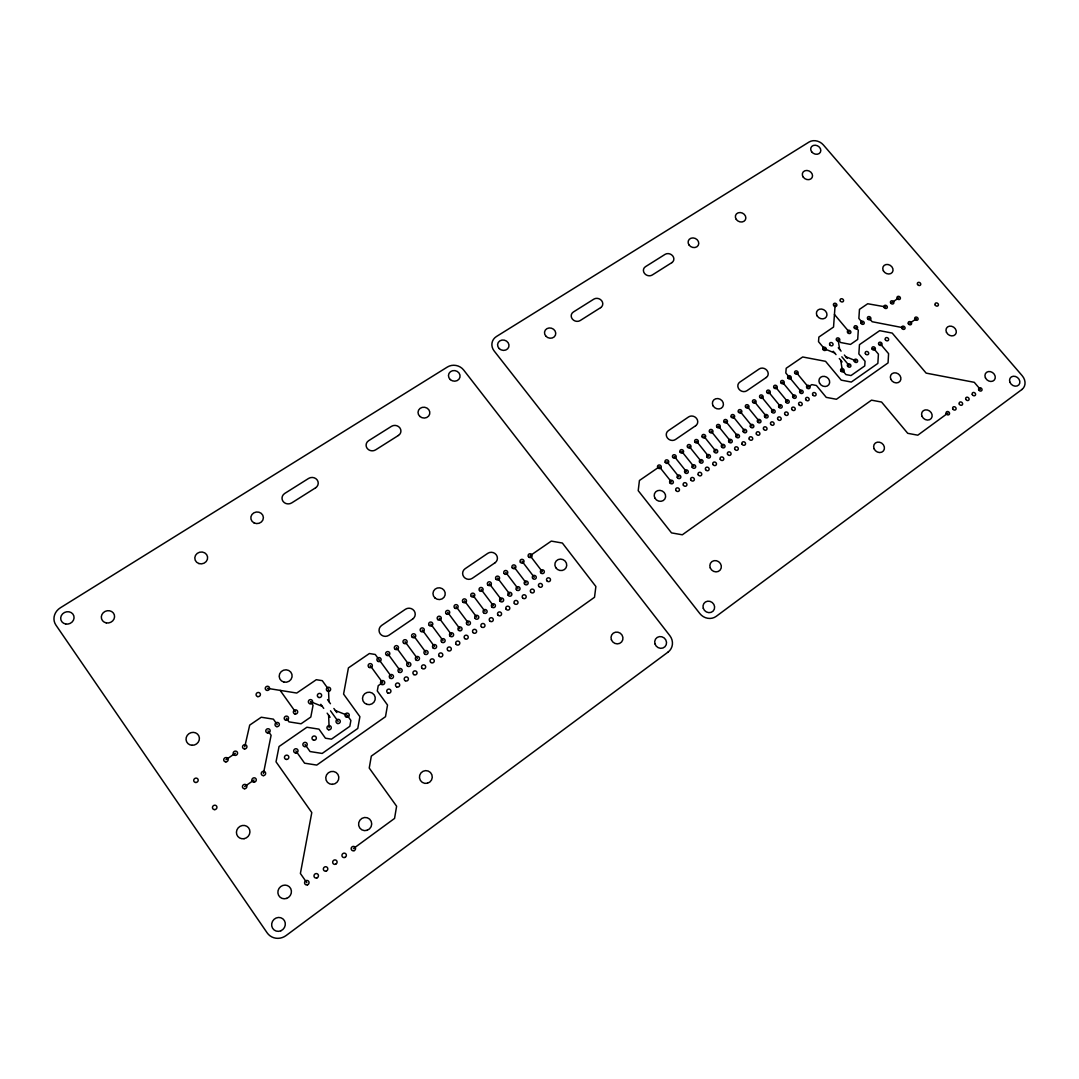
<?xml version="1.0" encoding="UTF-8"?>
<svg xmlns="http://www.w3.org/2000/svg" width="1079" height="1079" viewBox="0 0 1079 1079"><rect width="100%" height="100%" fill="white"/><g stroke="black" fill="none" stroke-linecap="round" stroke-linejoin="round"><path stroke-width="1.5" d="M835.146 304.858L833.541 327.058L818.867 337.066L818.516 341.679L824.491 348.841L834.62 352.941M263.451 773.454L271.099 735.298L267.97 730.861M244.744 746.803L249.708 725.101L261.253 717.238L273.378 719.154L277.195 724.535M353.372 848.593L394.563 818.421L396.613 806.229L369.234 768.059L371.324 756.109L594.516 597.28L595.878 586.517L562.361 543.034L551.302 541.105L530.113 555.685L542.346 571.695M947.794 413.203L917.797 435.188L907.722 433.313L881.57 402.049L871.508 400.161L682.319 534.793L671.516 532.891L638.215 490.662L639.429 480.492L659.377 466.775L671.489 482.016M244.663 786.537L254.078 779.982M909.88 323.214L916.381 318.683M225.943 759.71L235.37 753.25M892.158 302.403L898.686 297.925M267.43 688.348L296.738 693.042L316.309 679.703L322.27 680.66L328.488 689.319L329.001 701.687M885.603 306.895L867.705 303.752L859.464 309.376L858.871 318.453L862.499 322.756M903.339 327.773L872.129 321.717L869.148 318.197M335.353 710.535L347.114 715.188L350.891 720.435L349.825 726.315L331.469 739.155L325.44 738.211L318.979 729.148L306.908 727.246L279.043 746.533L276.022 761.814L311.791 812.568L300.394 873.477L306.814 882.703M322.257 706.34L310.482 701.687L313.058 705.288L310.806 717.036L301.054 723.78L288.956 721.864L286.38 718.223M845.774 356.717L855.89 360.818M980.312 389.398L974.27 382.317L926.133 373.118L892.212 333.087L879.682 330.66L859.464 344.66L858.857 353.899L865.048 361.263L864.751 365.916L851.007 375.546L845.976 374.588L842.348 370.245L840.703 360.238M880.289 343.823L888.583 353.656L888.057 362.908L836.414 399.27L826.258 397.369L816.412 385.486L811.772 384.61L808.306 387.01L796.369 372.565M855.836 327.328L858.304 330.255L857.697 339.426L850.508 344.403L840.528 342.488L838.059 339.534L839.678 349.448M873.626 348.463L878.414 354.141L877.861 363.407L851.304 382.047L841.229 380.132L825.556 361.33L802.682 356.974L786.2 368.249L785.809 372.97L801.373 391.825M834.445 314.448L849.146 331.927M838.275 347.775L841.094 351.12M844.371 355.045L847.177 358.403M841.836 356.798L849.133 365.525M833.217 351.268L836.023 354.627M839.3 358.552L842.119 361.924M782.45 382.141L794.414 396.654M775.45 386.956L787.427 401.509M768.423 391.785L780.4 406.392M761.356 396.64L773.346 411.288M754.275 401.509L766.265 416.197M747.154 406.405L759.157 421.134M740.005 411.328L752.023 426.097M732.83 416.265L744.847 431.074M725.627 421.215L737.658 436.078M718.385 426.192L730.429 441.095M711.115 431.195L723.173 446.14M703.818 436.213L715.876 451.197M696.494 441.257L708.552 456.282M689.13 446.315L701.202 461.38M681.739 451.4L693.824 466.506M674.321 456.498L686.406 471.658M666.862 461.637L678.961 476.824M522.034 561.242L534.28 577.305M513.914 566.826L526.174 582.93M505.768 572.423L518.028 588.594M497.581 578.061L509.854 594.273M489.353 583.712L501.641 599.978M481.086 589.39L493.386 605.71M472.791 595.095L485.091 611.469M464.456 600.828L476.77 617.242M456.08 606.587L468.394 623.055M447.677 612.373L459.991 628.895M439.234 618.186L451.561 634.749M430.737 624.026L443.078 640.643M422.213 629.88L434.554 646.564M413.648 635.774L426.003 652.498M405.057 641.695L417.411 658.473M396.411 647.629L408.766 664.462M387.725 653.604L400.093 670.491M391.38 676.546L375.263 654.481L369.396 653.523L348.423 667.888L343.581 694.08L359.9 716.699L357.783 728.446L322.176 753.439L310.064 751.55L305.033 744.483M370.245 665.635L382.627 682.616L378.23 685.678L377.299 690.965L387.523 705.032L385.5 716.685L316.754 765.078L304.588 763.19L295.862 750.876M327.53 699.651L330.457 703.724M333.883 708.485L336.823 712.572M330.511 710.818L338.132 721.433M320.8 704.29L323.727 708.377M327.153 713.152L330.08 717.252M280.149 690.385L295.511 711.951M328.623 715.202L329.122 727.718M668.076 652.08L286.137 935.52A14.175 13.407 -53.4 0 1 267.106 932.795L55.906 625.078A13.555 12.26 -20.2 0 1 60.397 607.774L447.421 367.008A11.694 10.574 13.7 0 1 463.646 370.003L669.83 635.652A12.179 11.451 42 0 1 668.076 652.08M1021.88 389.519L716.227 616.338A12.031 11.127 41.3 0 1 699.812 613.546L494.128 350.931A11.518 10.318 16.9 0 1 496.461 336.5L809.102 142.01A10.52 8.659 27.8 0 1 823.385 144.95L1022.177 375.694A11.033 9.198 39.3 0 1 1021.88 389.519M412.65 619.049L388.939 635.248A6.272 6.042 0.7 0 1 380.186 633.805A6.272 6.042 0.7 0 1 381.696 625.388L405.421 609.271A6.218 5.975 5.9 0 1 414.08 610.727A6.218 5.975 5.9 0 1 412.65 619.049M495.005 562.793L472.319 578.29A6.096 5.813 15.9 0 1 463.808 576.847A6.096 5.813 15.9 0 1 465.103 568.727L487.816 553.311A6.056 5.746 18.7 0 1 496.232 554.754A6.056 5.746 18.7 0 1 495.005 562.793M695.712 425.679L675.427 439.544A5.759 5.193 29.5 0 1 667.51 438.101A5.759 5.193 29.5 0 1 668.346 430.683L688.645 416.899A5.732 5.139 30 0 1 696.494 418.342A5.732 5.139 30 0 1 695.712 425.679M766.292 377.475L746.816 390.773A5.651 4.977 31.2 0 1 739.102 389.33A5.651 4.977 31.2 0 1 739.776 382.155L759.265 368.924A5.624 4.923 31.6 0 1 766.926 370.38A5.624 4.923 31.6 0 1 766.292 377.475M315.567 487.829L291.708 502.908A6.218 5.746 -1.7 0 1 283.076 501.411A6.218 5.746 -1.7 0 1 284.748 493.427L308.607 478.429A6.164 5.692 0.8 0 1 317.159 479.926A6.164 5.692 0.8 0 1 315.567 487.829M398.421 435.457L375.586 449.889A6.029 5.543 6.8 0 1 367.184 448.392A6.029 5.543 6.8 0 1 368.654 440.691L391.502 426.326A5.988 5.489 8.9 0 1 399.823 427.823A5.988 5.489 8.9 0 1 398.421 435.457M600.666 307.623L580.205 320.544A5.651 5.004 20.9 0 1 572.369 319.06A5.651 5.004 20.9 0 1 573.367 312.006L593.841 299.139A5.624 4.95 21.8 0 1 601.61 300.636A5.624 4.95 21.8 0 1 600.666 307.623M671.88 262.602L652.229 275.024A5.543 4.815 23.8 0 1 644.595 273.54A5.543 4.815 23.8 0 1 645.431 266.715L665.096 254.361A5.516 4.761 24.5 0 1 672.676 255.844A5.516 4.761 24.5 0 1 671.88 262.602M528.494 556.737A2.01 1.902 23.3 0 0 531.92 556.535A2.01 1.902 23.3 0 0 529.91 553.77A2.01 1.902 23.3 0 0 528.494 556.737M369.261 667.456A2.118 2.05 -5.7 0 0 372.349 665.527A2.118 2.05 -5.7 0 0 369.112 663.909A2.118 2.05 -5.7 0 0 369.261 667.456M378.028 661.414A2.104 2.037 -3.3 0 0 381.116 659.512A2.104 2.037 -3.3 0 0 377.879 657.893A2.104 2.037 -3.3 0 0 378.028 661.414M346.534 717.211A2.158 2.091 -18.3 0 0 349.191 714.622A2.158 2.091 -18.3 0 0 345.617 713.705A2.158 2.091 -18.3 0 0 346.534 717.211M337.7 723.51A2.158 2.104 -20.6 0 0 340.182 720.732A2.158 2.104 -20.6 0 0 336.527 720.071A2.158 2.104 -20.6 0 0 337.7 723.51M328.677 729.795A2.171 2.104 -22.7 0 0 331.172 727.003A2.171 2.104 -22.7 0 0 327.503 726.342A2.171 2.104 -22.7 0 0 328.677 729.795M310.037 703.737A2.171 2.091 -19.1 0 0 312.532 700.986A2.171 2.091 -19.1 0 0 308.877 700.325A2.171 2.091 -19.1 0 0 310.037 703.737M327.908 691.329A2.145 2.077 -15.3 0 0 330.579 688.78A2.145 2.077 -15.3 0 0 327.004 687.849A2.145 2.077 -15.3 0 0 327.908 691.329M225.916 761.882A2.252 2.131 -30.7 0 0 227.885 758.564A2.252 2.131 -30.7 0 0 224.027 758.699A2.252 2.131 -30.7 0 0 225.916 761.882M235.182 755.408A2.252 2.131 -29.8 0 0 237.367 752.238A2.252 2.131 -29.8 0 0 233.55 752.09A2.252 2.131 -29.8 0 0 235.182 755.408M244.569 748.961A2.239 2.131 -28.8 0 0 246.74 745.805A2.239 2.131 -28.8 0 0 242.923 745.656A2.239 2.131 -28.8 0 0 244.569 748.961M244.636 788.736A2.266 2.158 -34.4 0 0 246.605 785.377A2.266 2.158 -34.4 0 0 242.735 785.525A2.266 2.158 -34.4 0 0 244.636 788.736M263.438 775.626A2.239 2.145 -32.7 0 0 265.367 772.308A2.239 2.145 -32.7 0 0 261.536 772.443A2.239 2.145 -32.7 0 0 263.438 775.626M254.064 782.167A2.252 2.145 -33.6 0 0 256.006 778.822A2.252 2.145 -33.6 0 0 252.162 778.957A2.252 2.145 -33.6 0 0 254.064 782.167M295.066 714.028A2.185 2.091 -21.8 0 0 297.588 711.25A2.185 2.091 -21.8 0 0 293.906 710.589A2.185 2.091 -21.8 0 0 295.066 714.028M286.07 720.327A2.185 2.104 -23.3 0 0 288.403 717.387A2.185 2.104 -23.3 0 0 284.667 716.969A2.185 2.104 -23.3 0 0 286.07 720.327M276.885 726.639A2.198 2.104 -24.7 0 0 279.218 723.685A2.198 2.104 -24.7 0 0 275.482 723.267A2.198 2.104 -24.7 0 0 276.885 726.639M267.646 732.992A2.212 2.118 -26 0 0 270.006 730.011A2.212 2.118 -26 0 0 266.243 729.606A2.212 2.118 -26 0 0 267.646 732.992M295.713 753.021A2.212 2.131 -28.8 0 0 297.831 749.878A2.212 2.131 -28.8 0 0 294.054 749.73A2.212 2.131 -28.8 0 0 295.713 753.021M313.868 740.248A2.185 2.118 -25.8 0 0 316.187 737.267A2.185 2.118 -25.8 0 0 312.451 736.863A2.185 2.118 -25.8 0 0 313.868 740.248M304.898 746.628A2.198 2.118 -27.4 0 0 307.002 743.485A2.198 2.118 -27.4 0 0 303.226 743.35A2.198 2.118 -27.4 0 0 304.898 746.628M520.402 562.294A2.01 1.902 22.6 0 0 523.854 562.105A2.01 1.902 22.6 0 0 521.831 559.327A2.01 1.902 22.6 0 0 520.402 562.294M512.282 567.891A2.023 1.915 21.9 0 0 515.735 567.689A2.023 1.915 21.9 0 0 513.712 564.897A2.023 1.915 21.9 0 0 512.282 567.891M504.217 573.61A2.023 1.915 21 0 0 507.643 573.165A2.023 1.915 21 0 0 505.431 570.508A2.023 1.915 21 0 0 504.217 573.61M496.016 579.248A2.023 1.929 20.1 0 0 499.456 578.803A2.023 1.929 20.1 0 0 497.244 576.132A2.023 1.929 20.1 0 0 496.016 579.248M487.789 584.912A2.037 1.942 19.2 0 0 491.242 584.454A2.037 1.942 19.2 0 0 489.016 581.783A2.037 1.942 19.2 0 0 487.789 584.912M479.521 590.591A2.037 1.942 18.1 0 0 482.987 590.132A2.037 1.942 18.1 0 0 480.762 587.462A2.037 1.942 18.1 0 0 479.521 590.591M471.307 596.417A2.037 1.956 16.9 0 0 474.747 595.716A2.037 1.956 16.9 0 0 472.332 593.18A2.037 1.956 16.9 0 0 471.307 596.417M462.972 602.149A2.05 1.969 15.7 0 0 466.411 601.448A2.05 1.969 15.7 0 0 463.997 598.912A2.05 1.969 15.7 0 0 462.972 602.149M454.596 607.909A2.05 1.969 14.3 0 0 458.049 607.207A2.05 1.969 14.3 0 0 455.621 604.658A2.05 1.969 14.3 0 0 454.596 607.909M446.274 613.803A2.064 1.983 12.8 0 0 449.673 612.859A2.064 1.983 12.8 0 0 447.07 610.471A2.064 1.983 12.8 0 0 446.274 613.803M437.818 619.616A2.064 1.983 11.2 0 0 441.23 618.658A2.064 1.983 11.2 0 0 438.627 616.271A2.064 1.983 11.2 0 0 437.818 619.616M429.334 625.469A2.064 1.996 9.5 0 0 432.76 624.498A2.064 1.996 9.5 0 0 430.143 622.111A2.064 1.996 9.5 0 0 429.334 625.469M420.904 631.431A2.077 2.01 7.6 0 0 424.263 630.23A2.077 2.01 7.6 0 0 421.484 628.005A2.077 2.01 7.6 0 0 420.904 631.431M412.34 637.325A2.077 2.01 5.6 0 0 415.712 636.111A2.077 2.01 5.6 0 0 412.92 633.886A2.077 2.01 5.6 0 0 412.34 637.325M403.843 643.34A2.091 2.023 3.5 0 0 407.134 641.884A2.091 2.023 3.5 0 0 404.18 639.847A2.091 2.023 3.5 0 0 403.843 643.34M395.319 649.369A2.091 2.023 1.3 0 0 398.502 647.683A2.091 2.023 1.3 0 0 395.4 645.849A2.091 2.023 1.3 0 0 395.319 649.369M386.633 655.344A2.104 2.037 -1 0 0 389.829 653.658A2.104 2.037 -1 0 0 386.727 651.824A2.104 2.037 -1 0 0 386.633 655.344M266.958 690.412A2.185 2.077 -19.9 0 0 269.494 687.66A2.185 2.077 -19.9 0 0 265.825 686.986A2.185 2.077 -19.9 0 0 266.958 690.412M381.656 684.464A2.118 2.064 -5.9 0 0 384.744 682.521A2.118 2.064 -5.9 0 0 381.48 680.889A2.118 2.064 -5.9 0 0 381.656 684.464M540.66 572.652A2.01 1.902 25.6 0 0 544.113 572.679A2.01 1.902 25.6 0 0 542.292 569.779A2.01 1.902 25.6 0 0 540.66 572.652M532.662 578.371A2.023 1.915 24.9 0 0 536.101 578.169A2.023 1.915 24.9 0 0 534.078 575.377A2.023 1.915 24.9 0 0 532.662 578.371M524.542 584.009A2.023 1.929 24.2 0 0 528.009 583.793A2.023 1.929 24.2 0 0 525.972 581.001A2.023 1.929 24.2 0 0 524.542 584.009M516.396 589.673A2.023 1.929 23.4 0 0 519.862 589.458A2.023 1.929 23.4 0 0 517.826 586.652A2.023 1.929 23.4 0 0 516.396 589.673M508.209 595.352A2.037 1.942 22.6 0 0 511.689 595.136A2.037 1.942 22.6 0 0 509.652 592.317A2.037 1.942 22.6 0 0 508.209 595.352M499.982 601.07A2.037 1.942 21.6 0 0 503.475 600.841A2.037 1.942 21.6 0 0 501.438 598.022A2.037 1.942 21.6 0 0 499.982 601.07M491.808 606.911A2.037 1.956 20.6 0 0 495.288 606.452A2.037 1.956 20.6 0 0 493.049 603.754A2.037 1.956 20.6 0 0 491.808 606.911M483.513 612.683A2.05 1.969 19.5 0 0 486.993 612.211A2.05 1.969 19.5 0 0 484.754 609.514A2.05 1.969 19.5 0 0 483.513 612.683M475.178 618.469A2.05 1.969 18.2 0 0 478.671 617.997A2.05 1.969 18.2 0 0 476.432 615.286A2.05 1.969 18.2 0 0 475.178 618.469M466.91 624.39A2.05 1.983 16.8 0 0 470.363 623.675A2.05 1.983 16.8 0 0 467.935 621.113A2.05 1.983 16.8 0 0 466.91 624.39M458.494 630.23A2.064 1.996 15.3 0 0 461.96 629.502A2.064 1.996 15.3 0 0 459.533 626.939A2.064 1.996 15.3 0 0 458.494 630.23M450.051 636.097A2.064 1.996 13.6 0 0 453.531 635.369A2.064 1.996 13.6 0 0 451.089 632.793A2.064 1.996 13.6 0 0 450.051 636.097M441.662 642.099A2.077 2.01 11.7 0 0 445.087 641.115A2.077 2.01 11.7 0 0 442.471 638.714A2.077 2.01 11.7 0 0 441.662 642.099M433.138 648.02A2.077 2.01 9.7 0 0 436.577 647.036A2.077 2.01 9.7 0 0 433.96 644.622A2.077 2.01 9.7 0 0 433.138 648.02M424.681 654.063A2.077 2.023 7.4 0 0 428.053 652.835A2.077 2.023 7.4 0 0 425.261 650.61A2.077 2.023 7.4 0 0 424.681 654.063M416.197 660.119A2.091 2.037 5 0 0 419.488 658.662A2.091 2.037 5 0 0 416.534 656.625A2.091 2.037 5 0 0 416.197 660.119M407.565 666.134A2.091 2.037 2.4 0 0 410.856 664.664A2.091 2.037 2.4 0 0 407.889 662.614A2.091 2.037 2.4 0 0 407.565 666.134M399.001 672.244A2.104 2.05 -0.3 0 0 402.197 670.531A2.104 2.05 -0.3 0 0 399.082 668.697A2.104 2.05 -0.3 0 0 399.001 672.244M390.409 678.367A2.104 2.05 -3.1 0 0 393.484 676.439A2.104 2.05 -3.1 0 0 390.247 674.82A2.104 2.05 -3.1 0 0 390.409 678.367M396.627 686.878A2.104 2.064 -2.9 0 0 399.702 684.936A2.104 2.064 -2.9 0 0 396.452 683.317A2.104 2.064 -2.9 0 0 396.627 686.878M405.218 680.728A2.104 2.05 0.2 0 0 408.401 679.015A2.104 2.05 0.2 0 0 405.286 677.167A2.104 2.05 0.2 0 0 405.218 680.728M413.77 674.577A2.091 2.05 3.2 0 0 417.06 673.107A2.091 2.05 3.2 0 0 414.093 671.057A2.091 2.05 3.2 0 0 413.77 674.577M422.28 668.467A2.091 2.037 6 0 0 425.666 667.227A2.091 2.037 6 0 0 422.86 664.988A2.091 2.037 6 0 0 422.28 668.467M430.885 662.466A2.091 2.023 8.6 0 0 434.257 661.225A2.091 2.023 8.6 0 0 431.452 658.986A2.091 2.023 8.6 0 0 430.885 662.466M439.328 656.396A2.077 2.023 11 0 0 442.768 655.398A2.077 2.023 11 0 0 440.151 652.984A2.077 2.023 11 0 0 439.328 656.396M447.852 650.448A2.077 2.01 13.1 0 0 451.278 649.464A2.077 2.01 13.1 0 0 448.662 647.049A2.077 2.01 13.1 0 0 447.852 650.448M456.228 644.419A2.064 2.01 15 0 0 459.721 643.691A2.064 2.01 15 0 0 457.28 641.101A2.064 2.01 15 0 0 456.228 644.419M464.685 638.525A2.064 1.996 16.8 0 0 468.151 637.797A2.064 1.996 16.8 0 0 465.71 635.221A2.064 1.996 16.8 0 0 464.685 638.525M472.993 632.55A2.064 1.983 18.3 0 0 476.5 632.065A2.064 1.983 18.3 0 0 474.247 629.34A2.064 1.983 18.3 0 0 472.993 632.55M481.355 626.71A2.05 1.983 19.7 0 0 484.849 626.238A2.05 1.983 19.7 0 0 482.61 623.514A2.05 1.983 19.7 0 0 481.355 626.71M489.691 620.897A2.05 1.969 20.9 0 0 493.17 620.425A2.05 1.969 20.9 0 0 490.932 617.714A2.05 1.969 20.9 0 0 489.691 620.897M497.891 614.99A2.037 1.956 22 0 0 501.398 614.76A2.037 1.956 22 0 0 499.361 611.928A2.037 1.956 22 0 0 497.891 614.99M506.145 609.23A2.037 1.956 23 0 0 509.639 609.001A2.037 1.956 23 0 0 507.602 606.182A2.037 1.956 23 0 0 506.145 609.23M514.373 603.498A2.037 1.942 23.9 0 0 517.853 603.269A2.037 1.942 23.9 0 0 515.816 600.45A2.037 1.942 23.9 0 0 514.373 603.498M522.546 597.779A2.023 1.942 24.7 0 0 526.026 597.564A2.023 1.942 24.7 0 0 523.989 594.758A2.023 1.942 24.7 0 0 522.546 597.779M530.625 591.98A2.023 1.929 25.5 0 0 534.092 592.007A2.023 1.929 25.5 0 0 532.271 589.08A2.023 1.929 25.5 0 0 530.625 591.98M538.731 586.329A2.023 1.915 26.1 0 0 542.197 586.356A2.023 1.915 26.1 0 0 540.363 583.429A2.023 1.915 26.1 0 0 538.731 586.329M546.81 580.691A2.01 1.915 26.7 0 0 550.263 580.718A2.01 1.915 26.7 0 0 548.429 577.804A2.01 1.915 26.7 0 0 546.81 580.691M354.168 850.643A2.252 2.185 -52.5 0 0 354.748 846.826A2.252 2.185 -52.5 0 0 351.188 848.323A2.252 2.185 -52.5 0 0 354.168 850.643M335.677 864.212A2.279 2.198 -52.1 0 0 336.284 860.354A2.279 2.198 -52.1 0 0 332.683 861.865A2.279 2.198 -52.1 0 0 335.677 864.212M326.222 871.09A2.279 2.198 -51.9 0 0 327.099 867.26A2.279 2.198 -51.9 0 0 323.403 868.528A2.279 2.198 -51.9 0 0 326.222 871.09M307.461 884.847A2.306 2.212 -51.7 0 0 308.351 880.99A2.306 2.212 -51.7 0 0 304.629 882.271A2.306 2.212 -51.7 0 0 307.461 884.847M257.76 696.616A2.198 2.091 -21.2 0 0 260.322 693.864A2.198 2.091 -21.2 0 0 256.64 693.19A2.198 2.091 -21.2 0 0 257.76 696.616M316.862 877.955A2.293 2.198 -51.8 0 0 317.752 874.111A2.293 2.198 -51.8 0 0 314.043 875.379A2.293 2.198 -51.8 0 0 316.862 877.955M344.956 857.414A2.266 2.185 -52.3 0 0 345.536 853.57A2.266 2.185 -52.3 0 0 341.962 855.081A2.266 2.185 -52.3 0 0 344.956 857.414M387.874 692.988A2.118 2.064 -6 0 0 390.949 691.046A2.118 2.064 -6 0 0 387.698 689.414A2.118 2.064 -6 0 0 387.874 692.988M286.488 759.454A2.212 2.131 -30.1 0 0 288.619 756.298A2.212 2.131 -30.1 0 0 284.829 756.15A2.212 2.131 -30.1 0 0 286.488 759.454M214.829 809.614A2.293 2.171 -36.5 0 0 216.582 806.094A2.293 2.171 -36.5 0 0 212.684 806.526A2.293 2.171 -36.5 0 0 214.829 809.614M195.919 782.491A2.293 2.158 -33 0 0 197.929 779.132A2.293 2.158 -33 0 0 194.031 779.267A2.293 2.158 -33 0 0 195.919 782.491M318.912 697.506A2.158 2.077 -17.3 0 0 321.596 694.943A2.158 2.077 -17.3 0 0 318.008 694.013A2.158 2.077 -17.3 0 0 318.912 697.506M555.766 567.662A6.015 5.678 27.2 0 0 566.057 567.756A6.015 5.678 27.2 0 0 560.581 559.084A6.015 5.678 27.2 0 0 555.766 567.662M611.388 639.766A6.096 5.786 38.6 0 0 621.612 641.951A6.096 5.786 38.6 0 0 617.957 632.2A6.096 5.786 38.6 0 0 611.388 639.766M427.419 783.246A6.447 6.407 -44.3 0 0 430.481 772.537A6.447 6.407 -44.3 0 0 419.691 775.288A6.447 6.407 -44.3 0 0 427.419 783.246M366.766 704.331A6.393 6.231 -11.5 0 0 375.168 697.209A6.393 6.231 -11.5 0 0 364.729 693.73A6.393 6.231 -11.5 0 0 366.766 704.331M332.359 784.352A6.609 6.434 -34.6 0 0 337.929 774.412A6.609 6.434 -34.6 0 0 326.586 774.83A6.609 6.434 -34.6 0 0 332.359 784.352M367.103 830.304A6.663 6.501 -49.4 0 0 369.598 819.096A6.663 6.501 -49.4 0 0 358.727 822.764A6.663 6.501 -49.4 0 0 367.103 830.304M244.097 838.693A6.906 6.555 -40.6 0 0 248.534 827.741A6.906 6.555 -40.6 0 0 236.935 829.872A6.906 6.555 -40.6 0 0 244.097 838.693M286.555 898.416A6.987 6.649 -50.7 0 0 289.334 886.763A6.987 6.649 -50.7 0 0 278.058 890.647A6.987 6.649 -50.7 0 0 286.555 898.416M192.102 745.292A6.784 6.38 -28.3 0 0 198.792 735.811A6.784 6.38 -28.3 0 0 187.247 735.379A6.784 6.38 -28.3 0 0 192.102 745.292M283.844 682.063A6.501 6.204 -17 0 0 291.95 674.402A6.501 6.204 -17 0 0 281.187 671.637A6.501 6.204 -17 0 0 283.844 682.063M198.873 563.548A6.434 5.934 -11.1 0 0 207.559 556.872A6.434 5.934 -11.1 0 0 197.214 553.392A6.434 5.934 -11.1 0 0 198.873 563.548M106.295 622.907A6.703 6.123 -19.1 0 0 114.334 614.841A6.703 6.123 -19.1 0 0 103.193 612.778A6.703 6.123 -19.1 0 0 106.295 622.907M419.879 416.454A5.921 5.408 11.4 0 0 429.685 414.053A5.921 5.408 11.4 0 0 422.226 407.376A5.921 5.408 11.4 0 0 419.879 416.454M254.064 522.91A6.285 5.813 -5 0 0 263.384 517.596A6.285 5.813 -5 0 0 253.862 512.835A6.285 5.813 -5 0 0 254.064 522.91M434.918 597.928A6.15 5.894 11.5 0 0 445.087 595.109A6.15 5.894 11.5 0 0 437.305 588.001A6.15 5.894 11.5 0 0 434.918 597.928M65.657 624.013A6.771 6.137 -20.2 0 0 73.844 615.907A6.771 6.137 -20.2 0 0 62.622 613.83A6.771 6.137 -20.2 0 0 65.657 624.013M450.321 379.606A5.84 5.287 13.7 0 0 459.937 377.299A5.84 5.287 13.7 0 0 452.56 370.717A5.84 5.287 13.7 0 0 450.321 379.606M654.953 643.839A6.096 5.719 42 0 0 664.961 646.726A6.096 5.719 42 0 0 661.94 636.799A6.096 5.719 42 0 0 654.953 643.839M280.864 930.786A7.081 6.703 -53.4 0 0 282.846 918.822A7.081 6.703 -53.4 0 0 271.733 923.611A7.081 6.703 -53.4 0 0 280.864 930.786M657.718 467.531A1.942 1.767 30 0 0 661.009 467.827A1.942 1.767 30 0 0 659.404 464.982A1.942 1.767 30 0 0 657.718 467.531M794.764 373.145A1.861 1.632 32.9 0 0 797.88 373.658A1.861 1.632 32.9 0 0 796.464 370.893A1.861 1.632 32.9 0 0 794.764 373.145M787.818 377.92A1.875 1.632 32.8 0 0 790.934 378.446A1.875 1.632 32.8 0 0 789.518 375.667A1.875 1.632 32.8 0 0 787.818 377.92M840.77 370.825A1.861 1.605 34.4 0 0 843.859 371.338A1.861 1.605 34.4 0 0 842.429 368.586A1.861 1.605 34.4 0 0 840.77 370.825M847.554 366.091A1.848 1.592 34.5 0 0 850.63 366.604A1.848 1.592 34.5 0 0 849.2 363.866A1.848 1.592 34.5 0 0 847.554 366.091M854.325 361.384A1.848 1.592 34.5 0 0 857.387 361.897A1.848 1.592 34.5 0 0 855.944 359.172A1.848 1.592 34.5 0 0 854.325 361.384M836.481 340.101A1.848 1.578 33.2 0 0 839.543 340.613A1.848 1.578 33.2 0 0 838.127 337.902A1.848 1.578 33.2 0 0 836.481 340.101M822.913 349.407A1.848 1.592 33.1 0 0 825.988 349.933A1.848 1.592 33.1 0 0 824.572 347.195A1.848 1.592 33.1 0 0 822.913 349.407M897.162 298.451A1.807 1.524 33.8 0 0 900.156 298.977A1.807 1.524 33.8 0 0 898.726 296.334A1.807 1.524 33.8 0 0 897.162 298.451M890.634 302.929A1.821 1.524 33.8 0 0 893.628 303.455A1.821 1.524 33.8 0 0 892.198 300.798A1.821 1.524 33.8 0 0 890.634 302.929M884.079 307.434A1.821 1.538 33.7 0 0 887.086 307.96A1.821 1.538 33.7 0 0 885.657 305.29A1.821 1.538 33.7 0 0 884.079 307.434M914.871 319.222A1.821 1.538 34.9 0 0 917.865 319.748A1.821 1.538 34.9 0 0 916.422 317.078A1.821 1.538 34.9 0 0 914.871 319.222M901.815 328.313A1.821 1.538 34.9 0 0 904.822 328.839A1.821 1.538 34.9 0 0 903.379 326.155A1.821 1.538 34.9 0 0 901.815 328.313M908.356 323.767A1.821 1.538 34.9 0 0 911.35 324.28A1.821 1.538 34.9 0 0 909.921 321.609A1.821 1.538 34.9 0 0 908.356 323.767M847.581 332.48A1.834 1.565 33.4 0 0 850.63 332.993A1.834 1.565 33.4 0 0 849.213 330.295A1.834 1.565 33.4 0 0 847.581 332.48M854.285 327.881A1.834 1.565 33.4 0 0 857.319 328.407A1.834 1.565 33.4 0 0 855.903 325.71A1.834 1.565 33.4 0 0 854.285 327.881M860.961 323.295A1.834 1.565 33.5 0 0 863.982 323.821A1.834 1.565 33.5 0 0 862.566 321.137A1.834 1.565 33.5 0 0 860.961 323.295M867.597 318.737A1.821 1.551 33.6 0 0 870.632 319.263A1.821 1.551 33.6 0 0 869.202 316.579A1.821 1.551 33.6 0 0 867.597 318.737M878.738 344.39A1.834 1.565 34.7 0 0 881.772 344.902A1.834 1.565 34.7 0 0 880.343 342.191A1.834 1.565 34.7 0 0 878.738 344.39M865.398 353.683A1.848 1.578 34.6 0 0 868.447 354.195A1.848 1.578 34.6 0 0 867.003 351.471A1.848 1.578 34.6 0 0 865.398 353.683M872.075 349.016A1.848 1.578 34.7 0 0 875.123 349.542A1.848 1.578 34.7 0 0 873.693 346.818A1.848 1.578 34.7 0 0 872.075 349.016M665.217 462.378A1.929 1.753 30.3 0 0 668.494 462.675A1.929 1.753 30.3 0 0 666.876 459.843A1.929 1.753 30.3 0 0 665.217 462.378M672.676 457.253A1.929 1.753 30.5 0 0 675.94 457.55A1.929 1.753 30.5 0 0 674.335 454.718A1.929 1.753 30.5 0 0 672.676 457.253M680.107 452.141A1.929 1.74 30.7 0 0 683.358 452.438A1.929 1.74 30.7 0 0 681.753 449.619A1.929 1.74 30.7 0 0 680.107 452.141M687.498 447.057A1.929 1.74 30.9 0 0 690.749 447.353A1.929 1.74 30.9 0 0 689.144 444.535A1.929 1.74 30.9 0 0 687.498 447.057M694.863 441.999A1.915 1.726 31 0 0 698.1 442.296A1.915 1.726 31 0 0 696.494 439.49A1.915 1.726 31 0 0 694.863 441.999M702.2 436.955A1.915 1.713 31.2 0 0 705.437 437.251A1.915 1.713 31.2 0 0 703.818 434.446A1.915 1.713 31.2 0 0 702.2 436.955M709.51 431.924A1.915 1.713 31.4 0 0 712.733 432.22A1.915 1.713 31.4 0 0 711.115 429.442A1.915 1.713 31.4 0 0 709.51 431.924M716.78 426.92A1.902 1.699 31.5 0 0 719.99 427.23A1.902 1.699 31.5 0 0 718.385 424.438A1.902 1.699 31.5 0 0 716.78 426.92M724.022 421.943A1.902 1.699 31.7 0 0 727.233 422.24A1.902 1.699 31.7 0 0 725.614 419.475A1.902 1.699 31.7 0 0 724.022 421.943M731.238 416.98A1.902 1.686 31.8 0 0 734.435 417.29A1.902 1.686 31.8 0 0 732.816 414.525A1.902 1.686 31.8 0 0 731.238 416.98M738.427 412.043A1.902 1.686 32 0 0 741.61 412.353A1.902 1.686 32 0 0 739.992 409.588A1.902 1.686 32 0 0 738.427 412.043M745.576 407.12A1.888 1.672 32.1 0 0 748.745 407.43A1.888 1.672 32.1 0 0 747.14 404.679A1.888 1.672 32.1 0 0 745.576 407.12M752.697 402.224A1.888 1.672 32.2 0 0 755.866 402.534A1.888 1.672 32.2 0 0 754.248 399.796A1.888 1.672 32.2 0 0 752.697 402.224M759.791 397.342A1.888 1.659 32.3 0 0 762.947 397.652A1.888 1.659 32.3 0 0 761.342 394.927A1.888 1.659 32.3 0 0 759.791 397.342M766.859 392.486A1.875 1.659 32.5 0 0 770.001 392.796A1.875 1.659 32.5 0 0 768.396 390.072A1.875 1.659 32.5 0 0 766.859 392.486M773.832 387.536A1.875 1.645 32.6 0 0 776.961 388.049A1.875 1.645 32.6 0 0 775.545 385.257A1.875 1.645 32.6 0 0 773.832 387.536M780.832 382.721A1.875 1.645 32.7 0 0 783.961 383.234A1.875 1.645 32.7 0 0 782.545 380.455A1.875 1.645 32.7 0 0 780.832 382.721M833.649 305.505A1.821 1.551 32.1 0 0 836.684 305.829A1.821 1.551 32.1 0 0 835.092 303.239A1.821 1.551 32.1 0 0 833.649 305.505M806.714 387.59A1.875 1.632 33.8 0 0 809.83 388.103A1.875 1.632 33.8 0 0 808.4 385.324A1.875 1.632 33.8 0 0 806.714 387.59M669.83 482.785A1.942 1.767 31.4 0 0 673.121 483.068A1.942 1.767 31.4 0 0 671.502 480.209A1.942 1.767 31.4 0 0 669.83 482.785M677.315 477.592A1.942 1.767 31.6 0 0 680.593 477.876A1.942 1.767 31.6 0 0 678.974 475.03A1.942 1.767 31.6 0 0 677.315 477.592M684.774 472.413A1.942 1.753 31.8 0 0 688.038 472.71A1.942 1.753 31.8 0 0 686.419 469.864A1.942 1.753 31.8 0 0 684.774 472.413M692.192 467.261A1.929 1.753 32 0 0 695.456 467.558A1.929 1.753 32 0 0 693.837 464.712A1.929 1.753 32 0 0 692.192 467.261M699.583 462.136A1.929 1.74 32.1 0 0 702.834 462.419A1.929 1.74 32.1 0 0 701.215 459.6A1.929 1.74 32.1 0 0 699.583 462.136M706.934 457.024A1.929 1.726 32.3 0 0 710.184 457.321A1.929 1.726 32.3 0 0 708.552 454.502A1.929 1.726 32.3 0 0 706.934 457.024M714.258 451.939A1.915 1.726 32.4 0 0 717.495 452.236A1.915 1.726 32.4 0 0 715.876 449.417A1.915 1.726 32.4 0 0 714.258 451.939M721.554 446.868A1.915 1.713 32.6 0 0 724.778 447.165A1.915 1.713 32.6 0 0 723.159 444.359A1.915 1.713 32.6 0 0 721.554 446.868M728.757 441.716A1.915 1.713 32.7 0 0 731.967 442.228A1.915 1.713 32.7 0 0 730.55 439.342A1.915 1.713 32.7 0 0 728.757 441.716M735.999 436.685A1.915 1.699 32.8 0 0 739.196 437.197A1.915 1.699 32.8 0 0 737.78 434.338A1.915 1.699 32.8 0 0 735.999 436.685M743.202 431.681A1.902 1.699 33 0 0 746.385 432.193A1.902 1.699 33 0 0 744.969 429.334A1.902 1.699 33 0 0 743.202 431.681M750.377 426.704A1.902 1.686 33.1 0 0 753.56 427.217A1.902 1.686 33.1 0 0 752.13 424.371A1.902 1.686 33.1 0 0 750.377 426.704M757.512 421.741A1.902 1.686 33.2 0 0 760.695 422.253A1.902 1.686 33.2 0 0 759.265 419.421A1.902 1.686 33.2 0 0 757.512 421.741M764.633 416.804A1.888 1.672 33.3 0 0 767.803 417.317A1.888 1.672 33.3 0 0 766.373 414.484A1.888 1.672 33.3 0 0 764.633 416.804M771.714 411.881A1.888 1.672 33.4 0 0 774.87 412.394A1.888 1.672 33.4 0 0 773.454 409.575A1.888 1.672 33.4 0 0 771.714 411.881M778.768 406.985A1.888 1.659 33.5 0 0 781.924 407.498A1.888 1.659 33.5 0 0 780.495 404.679A1.888 1.659 33.5 0 0 778.768 406.985M785.795 402.103A1.888 1.659 33.6 0 0 788.938 402.615A1.888 1.659 33.6 0 0 787.522 399.81A1.888 1.659 33.6 0 0 785.795 402.103M792.795 397.247A1.875 1.645 33.7 0 0 795.938 397.76A1.875 1.645 33.7 0 0 794.508 394.968A1.875 1.645 33.7 0 0 792.795 397.247M799.768 392.405A1.875 1.645 33.7 0 0 802.897 392.918A1.875 1.645 33.7 0 0 801.468 390.126A1.875 1.645 33.7 0 0 799.768 392.405M805.77 399.675A1.875 1.645 34.2 0 0 808.886 400.188A1.875 1.645 34.2 0 0 807.456 397.396A1.875 1.645 34.2 0 0 805.77 399.675M798.797 404.531A1.888 1.645 34.2 0 0 801.94 405.043A1.888 1.645 34.2 0 0 800.51 402.238A1.888 1.645 34.2 0 0 798.797 404.531M791.811 409.413A1.888 1.659 34.1 0 0 794.953 409.926A1.888 1.659 34.1 0 0 793.524 407.107A1.888 1.659 34.1 0 0 791.811 409.413M784.784 414.309A1.888 1.659 34 0 0 787.94 414.822A1.888 1.659 34 0 0 786.51 412.003A1.888 1.659 34 0 0 784.784 414.309M777.73 419.232A1.888 1.672 33.9 0 0 780.899 419.744A1.888 1.672 33.9 0 0 779.47 416.912A1.888 1.672 33.9 0 0 777.73 419.232M770.649 424.168A1.902 1.672 33.8 0 0 773.818 424.681A1.902 1.672 33.8 0 0 772.389 421.849A1.902 1.672 33.8 0 0 770.649 424.168M763.541 429.132A1.902 1.686 33.7 0 0 766.724 429.644A1.902 1.686 33.7 0 0 765.294 426.798A1.902 1.686 33.7 0 0 763.541 429.132M756.406 434.122A1.902 1.686 33.6 0 0 759.589 434.635A1.902 1.686 33.6 0 0 758.159 431.775A1.902 1.686 33.6 0 0 756.406 434.122M749.231 439.113A1.902 1.699 33.5 0 0 752.427 439.625A1.902 1.699 33.5 0 0 750.997 436.766A1.902 1.699 33.5 0 0 749.231 439.113M742.028 444.143A1.915 1.713 33.4 0 0 745.238 444.656A1.915 1.713 33.4 0 0 743.809 441.783A1.915 1.713 33.4 0 0 742.028 444.143M734.799 449.188A1.915 1.713 33.3 0 0 738.009 449.7A1.915 1.713 33.3 0 0 736.593 446.814A1.915 1.713 33.3 0 0 734.799 449.188M727.543 454.246A1.915 1.726 33.2 0 0 730.766 454.758A1.915 1.726 33.2 0 0 729.337 451.872A1.915 1.726 33.2 0 0 727.543 454.246M720.246 459.344A1.929 1.726 33.1 0 0 723.483 459.856A1.929 1.726 33.1 0 0 722.053 456.943A1.929 1.726 33.1 0 0 720.246 459.344M712.922 464.442A1.929 1.74 32.9 0 0 716.159 464.955A1.929 1.74 32.9 0 0 714.743 462.041A1.929 1.74 32.9 0 0 712.922 464.442M705.572 469.581A1.929 1.74 32.8 0 0 708.822 470.093A1.929 1.74 32.8 0 0 707.406 467.167A1.929 1.74 32.8 0 0 705.572 469.581M698.248 474.841A1.929 1.753 32.7 0 0 701.512 475.138A1.929 1.753 32.7 0 0 699.893 472.292A1.929 1.753 32.7 0 0 698.248 474.841M690.843 480.02A1.942 1.753 32.5 0 0 694.107 480.303A1.942 1.753 32.5 0 0 692.489 477.457A1.942 1.753 32.5 0 0 690.843 480.02M683.385 485.213A1.942 1.767 32.3 0 0 686.676 485.51A1.942 1.767 32.3 0 0 685.044 482.65A1.942 1.767 32.3 0 0 683.385 485.213M675.913 490.432A1.942 1.78 32.2 0 0 679.204 490.716A1.942 1.78 32.2 0 0 677.585 487.856A1.942 1.78 32.2 0 0 675.913 490.432M946.202 413.675A1.861 1.592 38.9 0 0 949.25 414.39A1.861 1.592 38.9 0 0 947.955 411.558A1.861 1.592 38.9 0 0 946.202 413.675M959.298 404.099A1.861 1.578 38.9 0 0 962.32 404.8A1.861 1.578 38.9 0 0 961.025 401.981A1.861 1.578 38.9 0 0 959.298 404.099M965.799 399.324A1.861 1.565 38.9 0 0 968.821 400.039A1.861 1.565 38.9 0 0 967.526 397.234A1.861 1.565 38.9 0 0 965.799 399.324M978.734 389.856A1.848 1.551 38.8 0 0 981.742 390.558A1.848 1.551 38.8 0 0 980.447 387.766A1.848 1.551 38.8 0 0 978.734 389.856M840.339 300.987A1.821 1.551 32.2 0 0 843.373 301.311A1.821 1.551 32.2 0 0 841.768 298.721A1.821 1.551 32.2 0 0 840.339 300.987M972.287 394.577A1.848 1.565 38.8 0 0 975.295 395.292A1.848 1.565 38.8 0 0 974 392.486A1.848 1.565 38.8 0 0 972.287 394.577M952.77 408.874A1.861 1.578 38.9 0 0 955.792 409.588A1.861 1.578 38.9 0 0 954.497 406.756A1.861 1.578 38.9 0 0 952.77 408.874M812.703 394.833A1.875 1.632 34.3 0 0 815.818 395.346A1.875 1.632 34.3 0 0 814.389 392.554A1.875 1.632 34.3 0 0 812.703 394.833M885.373 339.764A1.834 1.565 34.8 0 0 888.395 340.276A1.834 1.565 34.8 0 0 886.965 337.579A1.834 1.565 34.8 0 0 885.373 339.764M935.21 305.06A1.807 1.511 35.1 0 0 938.19 305.573A1.807 1.511 35.1 0 0 936.747 302.929A1.807 1.511 35.1 0 0 935.21 305.06M917.555 284.465A1.807 1.497 34 0 0 920.522 284.977A1.807 1.497 34 0 0 919.092 282.361A1.807 1.497 34 0 0 917.555 284.465M829.711 344.74A1.848 1.592 33.2 0 0 832.786 345.267A1.848 1.592 33.2 0 0 831.356 342.542A1.848 1.592 33.2 0 0 829.711 344.74M654.926 498.161A5.854 5.368 31.4 0 0 664.839 499.011A5.854 5.368 31.4 0 0 659.97 490.365A5.854 5.368 31.4 0 0 654.926 498.161M710.252 567.905A5.948 5.462 38.7 0 0 720.138 570.076A5.948 5.462 38.7 0 0 716.402 560.716A5.948 5.462 38.7 0 0 710.252 567.905M874.111 448.797A5.678 4.936 38.5 0 0 883.431 450.928A5.678 4.936 38.5 0 0 879.587 442.228A5.678 4.936 38.5 0 0 874.111 448.797M819.541 383.153A5.597 4.856 34.2 0 0 828.847 384.69A5.597 4.856 34.2 0 0 824.545 376.382A5.597 4.856 34.2 0 0 819.541 383.153M890.809 379.228A5.557 4.761 36.3 0 0 899.94 381.359A5.557 4.761 36.3 0 0 896.15 372.943A5.557 4.761 36.3 0 0 890.809 379.228M922.059 416.386A5.611 4.802 38.5 0 0 931.217 418.504A5.611 4.802 38.5 0 0 927.347 409.98A5.611 4.802 38.5 0 0 922.059 416.386M946.472 332.319A5.462 4.572 36.2 0 0 955.401 334.436A5.462 4.572 36.2 0 0 951.584 326.249A5.462 4.572 36.2 0 0 946.472 332.319M985.437 377.852A5.516 4.626 38.6 0 0 994.393 379.956A5.516 4.626 38.6 0 0 990.495 371.648A5.516 4.626 38.6 0 0 985.437 377.852M883.364 270.789A5.395 4.518 32.7 0 0 892.293 272.353A5.395 4.518 32.7 0 0 888.044 264.517A5.395 4.518 32.7 0 0 883.364 270.789M817.181 315.931A5.503 4.707 31.9 0 0 826.339 316.889A5.503 4.707 31.9 0 0 821.537 309.039A5.503 4.707 31.9 0 0 817.181 315.931M736.283 219.428A5.408 4.572 26.6 0 0 745.346 219.873A5.408 4.572 26.6 0 0 740.194 212.536A5.408 4.572 26.6 0 0 736.283 219.428M803.262 177.145A5.301 4.397 28.1 0 0 812.082 177.617A5.301 4.397 28.1 0 0 806.944 170.469A5.301 4.397 28.1 0 0 803.262 177.145M545.826 336.122A5.705 5.085 19.7 0 0 555.429 335.178A5.705 5.085 19.7 0 0 549.117 327.962A5.705 5.085 19.7 0 0 545.826 336.122M689.009 244.96A5.476 4.694 25.2 0 0 698.234 245.378A5.476 4.694 25.2 0 0 693.082 237.919A5.476 4.694 25.2 0 0 689.009 244.96M713.138 405.906A5.692 5.058 30.7 0 0 722.714 406.81A5.692 5.058 30.7 0 0 717.899 398.556A5.692 5.058 30.7 0 0 713.138 405.906M811.624 151.761A5.26 4.329 27.8 0 0 820.364 152.26A5.26 4.329 27.8 0 0 815.252 145.206A5.26 4.329 27.8 0 0 811.624 151.761M499.172 348.571A5.759 5.152 16.9 0 0 508.775 346.966A5.759 5.152 16.9 0 0 501.937 340.074A5.759 5.152 16.9 0 0 499.172 348.571M703.265 608.232A6.015 5.57 41.3 0 0 713.125 611.092A6.015 5.57 41.3 0 0 710.049 601.381A6.015 5.57 41.3 0 0 703.265 608.232M1009.917 382.222A5.516 4.599 39.3 0 0 1018.792 384.92A5.516 4.599 39.3 0 0 1015.433 376.463A5.516 4.599 39.3 0 0 1009.917 382.222"/></g></svg>
